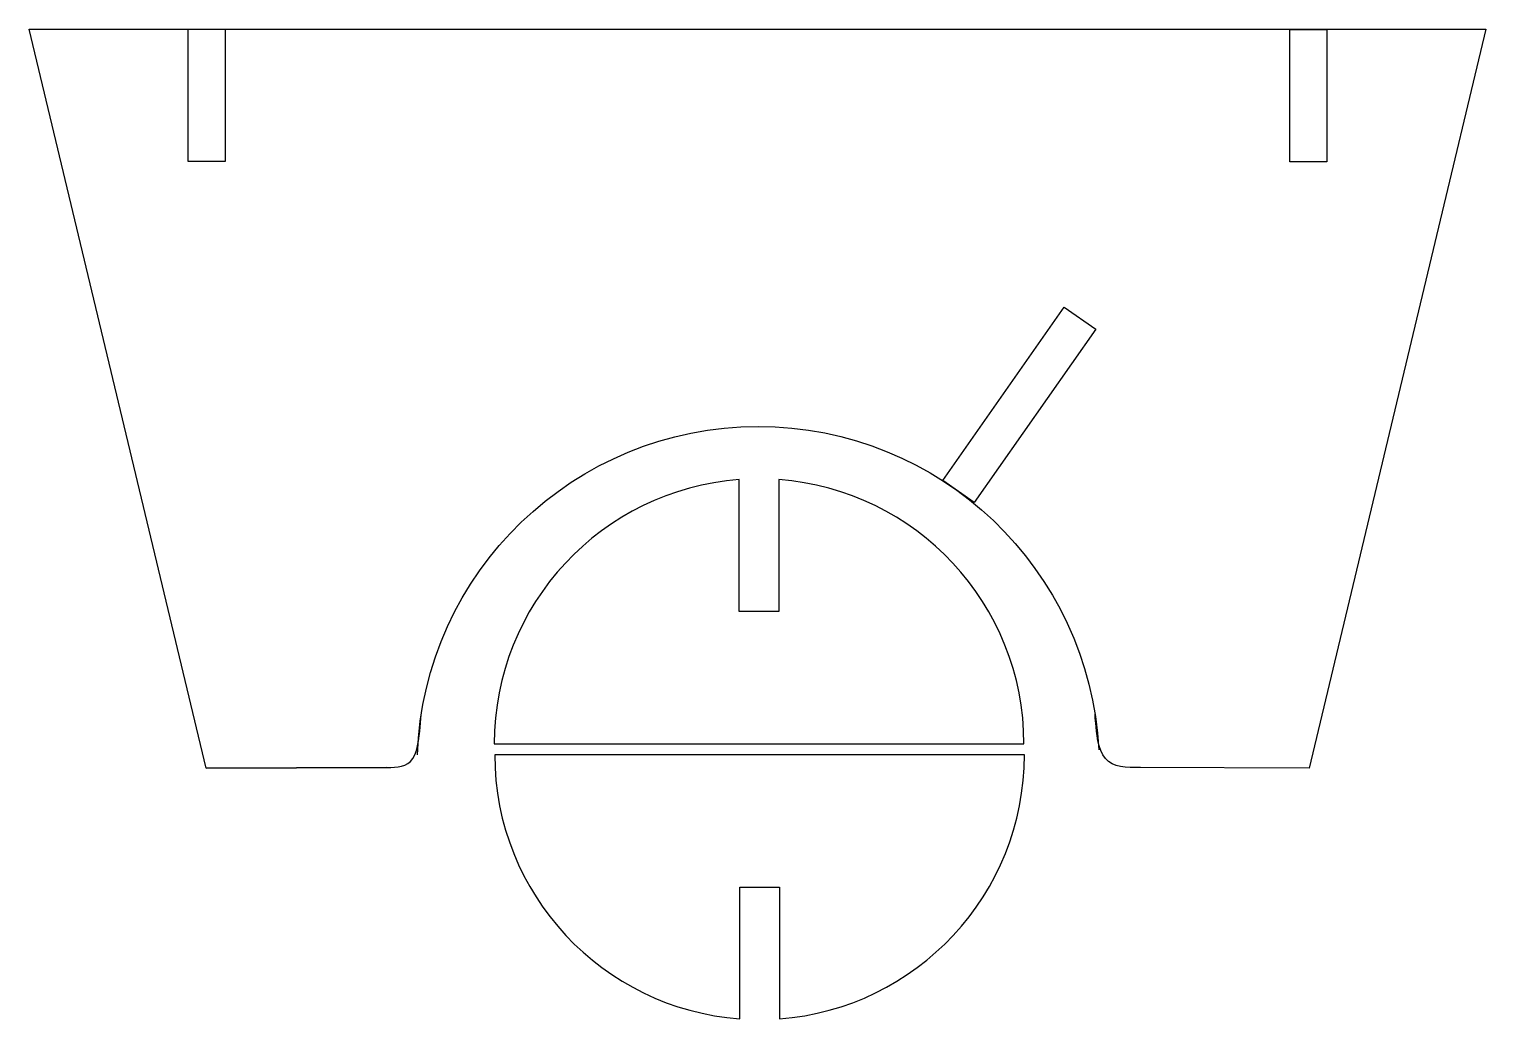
# Model space of a CAD drawing. Header units: millimetres. Extents: x -300 to 279, y -192 to 238.
# Drawn here: x -269.6 to -159.6, y -112.4 to -37.6 of the extents above; entities that cross this region are included whole.
import ezdxf

# ---------------------------------------------------------------- set-up
doc = ezdxf.new("R2010")
doc.units = ezdxf.units.MM
doc.layers.add('CAMADA_1', color=7, linetype='CONTINUOUS')

msp = doc.modelspace()

# ---------------------------------------------------------------- linework, layer by layer
at = {"layer": 'CAMADA_1', "color": 250}
for points, knots in [([(-256.1791, -93.4289), (-256.1791, -93.4289), (-269.5582, -37.6281), (-269.5582, -37.6281), (-269.5582, -37.6281), (-257.5561, -37.6288), (-257.5561, -37.6288)], [0, 0, 0, 0, 0.5, 0.5, 0.5, 1, 1, 1, 1]), ([(-254.7561, -37.6281), (-254.7561, -37.6281), (-257.5561, -37.6281), (-257.5561, -37.6281), (-257.5561, -37.6281), (-257.5561, -47.6281), (-257.5561, -47.6281), (-257.5561, -47.6281), (-254.7561, -47.6281), (-254.7561, -47.6281), (-254.7561, -47.6281), (-254.7561, -37.6281), (-254.7561, -37.6281)], [0, 0, 0, 0, 0.25, 0.25, 0.25, 0.5, 0.5, 0.5, 0.75, 0.75, 0.75, 1, 1, 1, 1]), ([(-254.7561, -37.629), (-254.7561, -37.629), (-159.5582, -37.6347), (-159.5582, -37.6347), (-159.5582, -37.6347), (-172.9003, -93.4289), (-172.9003, -93.4289)], [0, 0, 0, 0, 0.5, 0.5, 0.5, 1, 1, 1, 1]), ([(-171.5568, -37.6452), (-171.5568, -37.6452), (-174.3568, -37.6452), (-174.3568, -37.6452), (-174.3568, -37.6452), (-174.3568, -47.6452), (-174.3568, -47.6452), (-174.3568, -47.6452), (-171.5568, -47.6452), (-171.5568, -47.6452), (-171.5568, -47.6452), (-171.5568, -37.6452), (-171.5568, -37.6452)], [0, 0, 0, 0, 0.25, 0.25, 0.25, 0.5, 0.5, 0.5, 0.75, 0.75, 0.75, 1, 1, 1, 1]), ([(-200.5707, -71.7211), (-200.5707, -71.7211), (-198.1952, -73.3845), (-198.1952, -73.3845), (-198.1952, -73.3845), (-189.018, -60.278), (-189.018, -60.278), (-189.018, -60.278), (-191.3935, -58.6147), (-191.3935, -58.6147), (-191.3935, -58.6147), (-200.5707, -71.7211), (-200.5707, -71.7211)], [0, 0, 0, 0, 0.25, 0.25, 0.25, 0.5, 0.5, 0.5, 0.75, 0.75, 0.75, 1, 1, 1, 1]), ([(-240.2393, -92.425), (-239.7351, -78.6477), (-228.4092, -67.6332), (-214.509, -67.6331), (-200.736, -67.6331), (-189.4885, -78.4466), (-188.7932, -92.0467)], [0, 0, 0, 0, 0.5, 0.5, 0.5, 1, 1, 1, 1]), ([(-214.4381, -91.5915), (-214.4381, -91.5915), (-234.4381, -91.5915), (-234.4381, -91.5915), (-234.4381, -81.0504), (-226.2832, -72.4144), (-215.9381, -71.6473), (-215.9381, -71.6473), (-215.9381, -81.5915), (-215.9381, -81.5915), (-215.9381, -81.5915), (-212.9381, -81.5915), (-212.9381, -81.5915), (-212.9381, -81.5915), (-212.9381, -71.6473), (-212.9381, -71.6473), (-202.593, -72.4144), (-194.4381, -81.0504), (-194.4381, -91.5915), (-194.4381, -91.5915), (-214.4381, -91.5915), (-214.4381, -91.5915)], [0, 0, 0, 0, 0.14285714, 0.14285714, 0.14285714, 0.28571429, 0.28571429, 0.28571429, 0.42857143, 0.42857143, 0.42857143, 0.57142857, 0.57142857, 0.57142857, 0.71428571, 0.71428571, 0.71428571, 0.85714286, 0.85714286, 0.85714286, 1, 1, 1, 1]), ([(-242.5353, -93.3762), (-241.776, -93.374), (-241.0166, -93.3718), (-240.5856, -92.7052), (-240.1547, -92.0385), (-240.0521, -90.7074), (-240.0012, -90.0446), (-239.9503, -89.3817), (-239.9512, -89.3871), (-239.952, -89.3925)], [0, 0, 0, 0, 0.33333333, 0.33333333, 0.33333333, 0.66666667, 0.66666667, 0.66666667, 1, 1, 1, 1]), ([(-185.6453, -93.3921), (-186.6832, -93.3891), (-187.7211, -93.3861), (-188.2918, -92.7162), (-188.8625, -92.0462), (-188.966, -90.7093), (-189.0182, -90.0381), (-189.0704, -89.3668), (-189.0712, -89.3613), (-189.0721, -89.3557)], [0, 0, 0, 0, 0.33333333, 0.33333333, 0.33333333, 0.66666667, 0.66666667, 0.66666667, 1, 1, 1, 1]), ([(-242.537, -93.3831), (-242.537, -93.3831), (-256.1791, -93.4289), (-256.1791, -93.4289), (-256.1791, -93.4289), (-242.537, -93.3831), (-242.537, -93.3831)], [0, 0, 0, 0, 0.5, 0.5, 0.5, 1, 1, 1, 1]), ([(-214.4021, -92.4206), (-214.4021, -92.4206), (-194.4021, -92.4206), (-194.4021, -92.4206), (-194.4021, -102.9617), (-202.557, -111.5977), (-212.9021, -112.3648), (-212.9021, -112.3648), (-212.9021, -102.4206), (-212.9021, -102.4206), (-212.9021, -102.4206), (-215.9021, -102.4206), (-215.9021, -102.4206), (-215.9021, -102.4206), (-215.9021, -112.3648), (-215.9021, -112.3648), (-226.2472, -111.5977), (-234.4021, -102.9617), (-234.4021, -92.4206), (-234.4021, -92.4206), (-214.4021, -92.4206), (-214.4021, -92.4206)], [0, 0, 0, 0, 0.14285714, 0.14285714, 0.14285714, 0.28571429, 0.28571429, 0.28571429, 0.42857143, 0.42857143, 0.42857143, 0.57142857, 0.57142857, 0.57142857, 0.71428571, 0.71428571, 0.71428571, 0.85714286, 0.85714286, 0.85714286, 1, 1, 1, 1])]:
    msp.add_open_spline(points, degree=3, knots=knots, dxfattribs=at)
msp.add_open_spline([(-172.9003, -93.4289), (-172.9003, -93.4289), (-185.7149, -93.3831), (-185.7149, -93.3831)], degree=3, dxfattribs=at)

doc.saveas('drawing.dxf')
